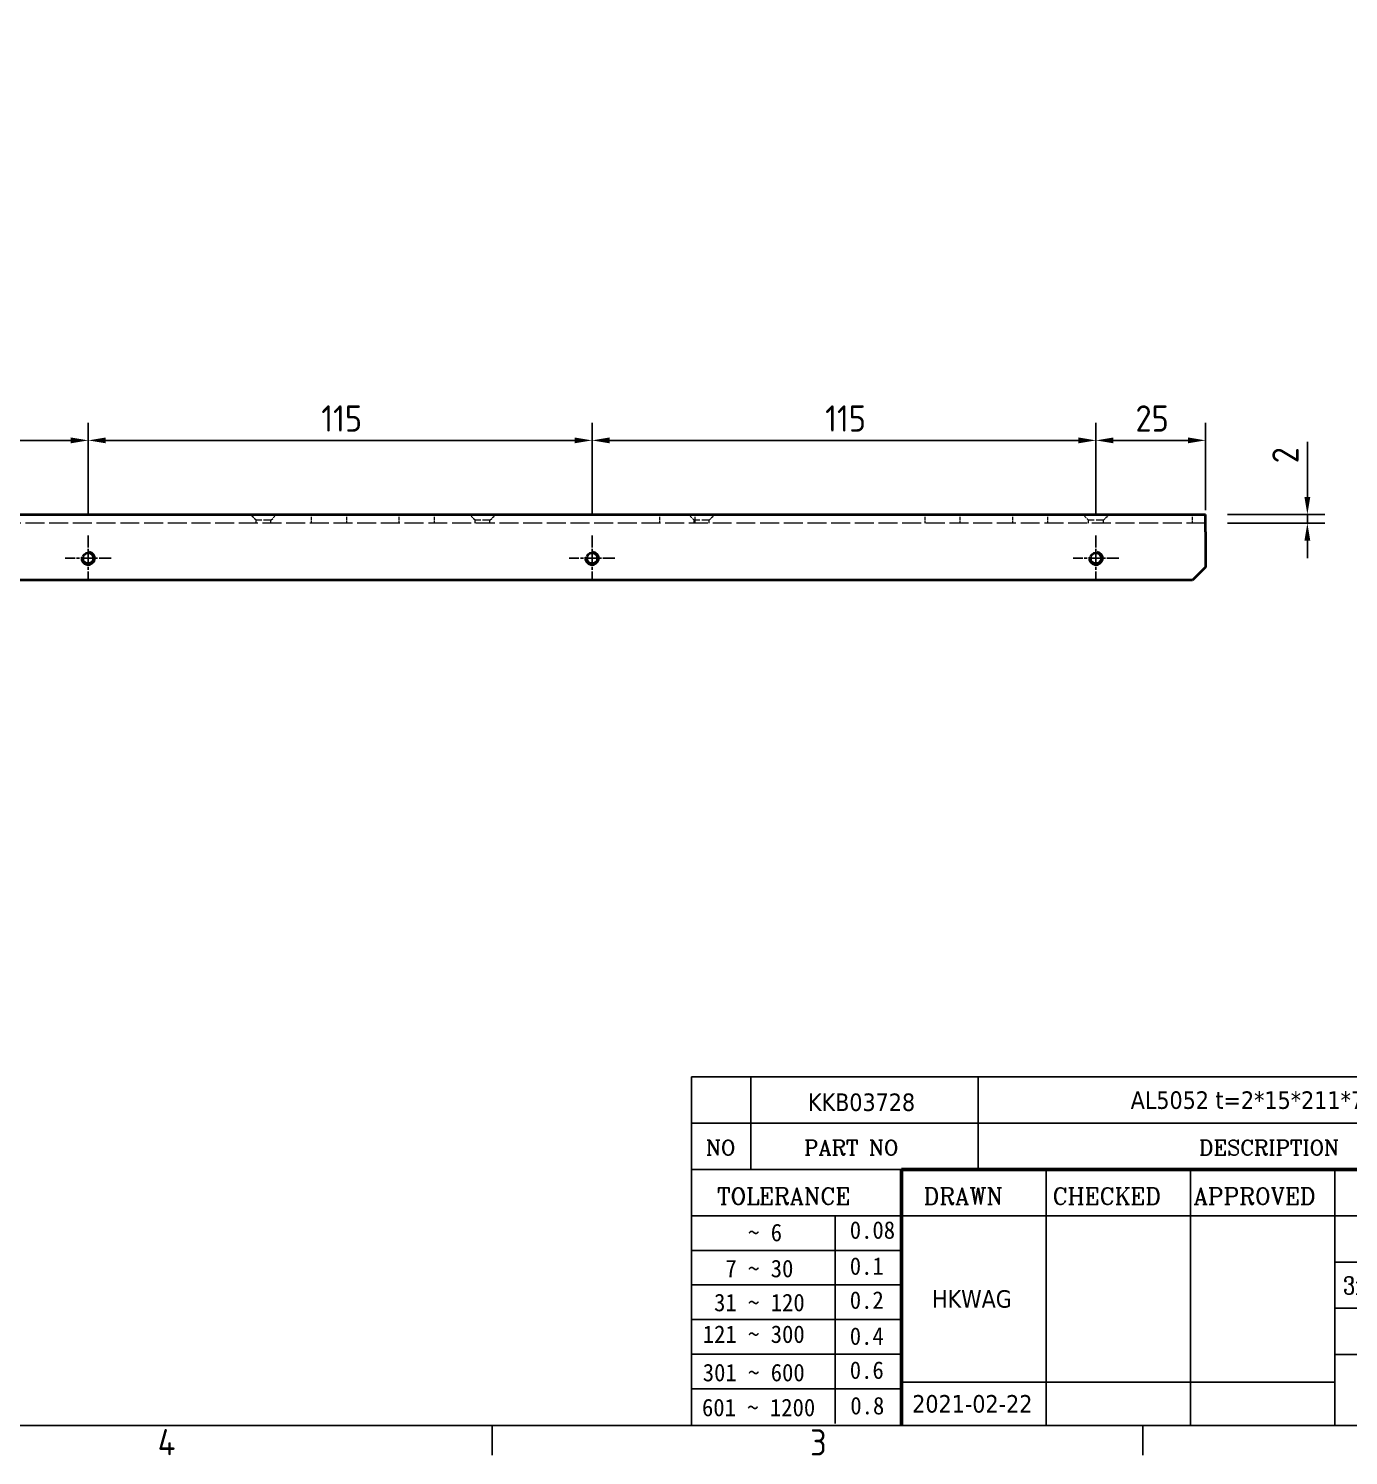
# Model space of a CAD drawing. Header units: millimetres. Extents: x 0 to 1188, y 0 to 840.
# Drawn here: x 636.7 to 938, y 13.2 to 338.8 of the extents above; entities that cross this region are included whole.
import ezdxf
from ezdxf.enums import TextEntityAlignment as Align

# ---------------------------------------------------------------- set-up
doc = ezdxf.new("R2010")
doc.units = ezdxf.units.MM
doc.header["$LTSCALE"] = 2
doc.linetypes.add('CHAIN', pattern=[0.35429999999999995, 0.2362, -0.0295, 0.0591, -0.0295])
doc.linetypes.add('DASHED', pattern=[0.2067, 0.1654, -0.0413])
doc.layers.get('0').update_dxf_attribs({"color": 3, "lineweight": 25})
for name, color, linetype, lineweight in [('가려진 것(ISO)', 2, 'DASHED', 18), ('가시적인 것(ISO)', 3, 'Continuous', 40), ('가시적인 좁은 것(ISO)', 3, 'Continuous', 35), ('경계(ISO)', 7, 'Continuous', 25), ('제목(ISO)', 5, 'Continuous', 50), ('중심 표식(ISO)', 1, 'Continuous', 25), ('치수(ISO)', 2, 'Continuous', 25)]:
    doc.layers.add(name, color=color, linetype=linetype, lineweight=lineweight)
doc.styles.add('HAN_291', font='')
doc.styles.add('RC_284', font='ROMANC.shx')
doc.styles.add('RC_287', font='ROMANC.shx')
doc.styles.add('문자 텍스트_PSTEK_POSCO', font='isocp.shx')
doc.styles.add('치수 텍스트_PSTEK_POSCO', font='isocp.shx')
doc.styles.add('텍스트 스타일198', font='tahoma.ttf')
doc.styles.add('텍스트 스타일333', font='ROMANC.shx', dxfattribs={"width": 0.800000011920929})
doc.styles.get('HAN_291').set_extended_font_data('GulimChe')
doc.dimstyles.new('치수_PSTEK_POSCO', dxfattribs={"dimscale": 2, "dimtxt": 3, "dimasz": 2, "dimexe": 2, "dimexo": 2.5, "dimgap": 1, "dimtad": 1, "dimrnd": 1e-08, "dimdsep": 46, "dimtxsty": '치수 텍스트_PSTEK_POSCO', "dimcen": 0.09, "dimdle": 10, "dimclrd": 7, "dimclre": 7, "dimclrt": 2, "dimadec": 1, "dimazin": 2, "dimtfac": 1, "dimtmove": 0, "dimatfit": 3, "dimfxl": 0, "dimtolj": 1, "dimlwd": -1, "dimlwe": -1, "dimarcsym": 0})

# ---------------------------------------------------------------- blocks, each defined once
blk = doc.blocks.new('경계 Default Border')
at = {"layer": '경계(ISO)'}
for p, q in [((371.25, 10), (371.25, 6.599999666213989)), ((445.4999923706055, 10), (445.4999923706055, 6.599999666213989))]:
    blk.add_line(p, q, dxfattribs=at)
at = {"layer": '경계(ISO)', "flags": 128}
blk.add_lwpolyline([(10, 10), (10, 410), (584.0000152587891, 410), (584.0000152587891, 10), (10, 10)], dxfattribs=at)
at = {"layer": '경계(ISO)', "color": 2, "char_height": 3.00000011920929, "attachment_point": 7, "style": '문자 텍스트_PSTEK_POSCO'}
for s, insert in [('4', (333.0984701308117, 6.59999988079071)), ('3', (407.5435395229536, 6.57139439638704))]:
    blk.add_mtext(s, dxfattribs=dict(at, insert=insert))
blk = doc.blocks.new('제목 블록 PSTEK')
at = {"color": 180}
for p, q in [((182.475792979055, 11.79100474011392), (182.4757929790549, 51.56524660363496)), ((182.4757929790549, 51.56524660363496), (372.4757929537551, 51.56524660363496)), ((189.2651435055721, 51.56524660363496), (189.2651435055722, 41.00524660363494)), ((215.2152739891528, 41.00524660363494), (215.2152739891528, 51.56524660363496)), ((182.475792979055, 46.2852466036349), (372.4757929537551, 46.28524660363492)), ((182.475792979055, 41.00524660363493), (206.451475290024, 41.00524660363493)), ((222.9401812389276, 11.79100474011392), (222.9401812389276, 41.00524660363494)), ((239.4288871878316, 11.79100474011392), (239.4288871878316, 41.00524660363494)), ((255.9175931367356, 11.79100474011392), (255.9175931367356, 41.00524660363494)), ((182.475792979055, 35.72524660363497), (206.451475290024, 35.72524660363497)), ((198.8621818849491, 12.02524660363491), (198.8621818849491, 35.72524660363497)), ((206.451475290024, 35.72524660363497), (372.4757929537551, 35.72524660363497)), ((182.475792979055, 31.77524660363492), (206.451475290024, 31.77524660363492)), ((255.917593136736, 30.44524660363498), (372.4757929537552, 30.44524660363501)), ((182.475792979055, 27.82524660363487), (206.451475290024, 27.82524660363487)), ((255.9175931367359, 25.16524660363502), (372.4757929537552, 25.165246603635)), ((182.475792979055, 23.87524660363505), (206.451475290024, 23.87524660363505)), ((182.475792979055, 19.92524660363478), (206.451475290024, 19.92524660363478)), ((255.9175931367359, 19.88524660363481), (310.0881549537553, 19.88524660363481)), ((206.451475290024, 16.74100474011396), (255.9175931367359, 16.74100474011396)), ((182.475792979055, 15.97524660363496), (206.451475290024, 15.97524660363496)), ((182.475792979055, 11.79100474011392), (372.4757929537551, 11.79100474011389))]:
    blk.add_line(p, q, dxfattribs=at)
at = {"color": 7, "lineweight": 50}
for p, q in [((206.4514752900237, 11.79100474011392), (206.4514752900237, 41.00524660363494)), ((206.451475290024, 41.00524660363494), (372.4757929537551, 41.00524660363496))]:
    blk.add_line(p, q, dxfattribs=at)
at = {"layer": '제목(ISO)', "lineweight": 18}
blk.add_line((182.475792979055, 35.72500474011393), (182.475792979055, 11.79100474011392), dxfattribs=at)
at = {"color": 2}
for s, height, style, p in [('NO', 1.742399930953979, 'RC_284', (184.135398793432, 42.62317362549192)), ('PART NO', 1.742399930953979, 'RC_284', (195.3359407378685, 42.62317362549192)), ('DESCRIPTION', 1.742399930953979, 'RC_284', (240.4025565652523, 42.62317362549192)), (' TOLERANCE', 1.899999976158142, 'RC_287', (184.0872874387979, 37.00893196870329)), ('DRAWN', 1.899999976158142, 'RC_287', (208.9766620976279, 37.00893196870329)), ('CHECKED', 1.899999976158142, 'RC_287', (223.6856844514997, 37.00893196870329)), ('APPROVED', 1.899999976158142, 'RC_287', (239.7795453577791, 37.00893196870329)), ('    ~ 6', 2.000000029802322, 'HAN_291', (183.7721304966814, 32.8176515608431)), ('0.08', 2.000000029802322, 'HAN_291', (200.5467345600617, 33.09873600004101)), ('0.1', 2.000000029802322, 'HAN_291', (200.5467345600617, 28.98646558742206)), ('  7 ~ 30', 2.000000029802322, 'HAN_291', (183.7721304966814, 28.70538114822415)), (' 31 ~ 120', 2.000000029802322, 'HAN_291', (183.7721304966814, 24.82628181916237)), ('0.2', 2.000000029802322, 'HAN_291', (200.5467345600617, 25.10736625836028)), ('121 ~ 300', 2.000000029802322, 'HAN_291', (183.7721304966814, 21.21401206133254)), ('0.4', 2.000000029802322, 'HAN_291', (200.5467345600617, 20.99509650053045)), ('301 ~ 600', 2.000000029802322, 'HAN_291', (183.7721304966814, 16.83491273227077)), ('0.6', 2.000000029802322, 'HAN_291', (200.5467345600617, 17.11599717146868)), ('601 ~ 1200', 2.000000029802322, 'HAN_291', (183.6802025156883, 12.84759660881125)), ('0.8', 2.000000029802322, 'HAN_291', (200.6097246063884, 13.05732192299702))]:
    blk.add_text(s, height=height, dxfattribs=dict(at, style=style)).set_placement(p)
at = {"color": 2, "style": '텍스트 스타일333', "width": 0.7999999523162842}
blk.add_text('3rd ANGLE PROJ.', height=2.000000029802322, dxfattribs=at).set_placement((256.8430306642954, 26.76148381654429))
at = {"layer": '제목(ISO)', "color": 7, "style": '텍스트 스타일198'}
for tag, p in [('부품_번호_001', (195.7843283186424, 47.68004260673702)), ('설명_001', (232.6018042868355, 47.92245856837096)), ('재질_001', (290.6002202955571, 47.92524659519488)), ("3._Q'TY_001", (312.7051684940307, 47.92188863680521)), ('질량\\P3;_001', (350.3046145979153, 48.1643332325385)), ('제목_001', (335.5349605824892, 32.12134217035067)), ('부품_번호_001', (334.4435685718743, 26.8052465951949)), ('설계자_001', (209.9396160013646, 25.23446884679021)), ('프로젝트_001', (271.6304945365308, 16.57270180080504)), ('시트_크기_001', (260.7896290458918, 14.81730632141838)), ('작성_날짜_001', (207.6770236384131, 13.26600473167383)), ('프로젝트_002', (286.6403537393983, 13.14882256215354))]:
    blk.add_attdef(tag, p, '', height=2.000000029802322, dxfattribs=at)
for tag, p in [('4._COLOR', (327.6805273250926, 48.92524660363493)), ('1._MODEL_NAME', (341.233897335037, 38.36524660363497)), ('점검자', (231.1845342133799, 26.23312567187446)), ('엔지니어링_승인자', (247.673240162284, 26.23312567187446)), ('점검_날짜', (231.1845342133799, 14.26600474011394)), ('엔지니어링_승인_날짜', (247.6732401622839, 14.26600474011394))]:
    blk.add_attdef(tag, text='', height=2.000000029802322, dxfattribs=at).set_placement(p, align=Align.MIDDLE_CENTER)
blk = doc.blocks.new('*D47')
at = {"layer": 'Defpoints', "color": 0, "transparency": 16777216}
for p in [(650.3284840395999, 244.8252963713511), (540.3284840395999, 223.1510359042398), (650.3284840395999, 223.1510359042398)]:
    blk.add_point(p, dxfattribs=at)
at = {"layer": '치수(ISO)', "color": 7, "transparency": 16777216}
for p, q in [((540.3284840395999, 228.1510359042398), (540.3284840395999, 248.8252963713511)), ((650.3284840395999, 228.1510359042398), (650.3284840395999, 248.8252963713511)), ((544.3284840395999, 244.8252963713511), (646.3284840395999, 244.8252963713511))]:
    blk.add_line(p, q, dxfattribs=at)
for points in [[(544.3284840395999, 245.4919630380178), (544.3284840395999, 244.1586297046845), (540.3284840395999, 244.8252963713511)], [(646.3284840395999, 245.4919630380178), (646.3284840395999, 244.1586297046845), (650.3284840395999, 244.8252963713511)]]:
    blk.add_solid(points, dxfattribs=at)
at = {"layer": '치수(ISO)', "color": 2, "transparency": 16777216, "insert": (591.1461218348755, 249.8252963713511), "char_height": 6, "attachment_point": 4, "style": '치수 텍스트_PSTEK_POSCO'}
blk.add_mtext('\\A1;110', dxfattribs=at)
blk = doc.blocks.new('*D48')
at = {"layer": 'Defpoints', "color": 0, "transparency": 16777216}
for p in [(765.3284840395999, 244.8252963713511), (650.3284840395999, 223.1510359042398), (765.3284840395999, 223.1510359042398)]:
    blk.add_point(p, dxfattribs=at)
at = {"layer": '치수(ISO)', "color": 7, "transparency": 16777216}
for p, q in [((650.3284840395999, 228.1510359042398), (650.3284840395999, 248.8252963713511)), ((765.3284840395999, 228.1510359042398), (765.3284840395999, 248.8252963713511)), ((654.3284840395999, 244.8252963713511), (761.3284840395999, 244.8252963713511))]:
    blk.add_line(p, q, dxfattribs=at)
for points in [[(654.3284840395999, 245.4919630380178), (654.3284840395999, 244.1586297046845), (650.3284840395999, 244.8252963713511)], [(761.3284840395999, 245.4919630380178), (761.3284840395999, 244.1586297046845), (765.3284840395999, 244.8252963713511)]]:
    blk.add_solid(points, dxfattribs=at)
at = {"layer": '치수(ISO)', "color": 2, "transparency": 16777216, "insert": (703.5242199708879, 249.8252963713511), "char_height": 6, "attachment_point": 4, "style": '치수 텍스트_PSTEK_POSCO'}
blk.add_mtext('\\A1;115', dxfattribs=at)
blk = doc.blocks.new('*D49')
at = {"layer": 'Defpoints', "color": 0, "transparency": 16777216}
for p in [(880.3284840395999, 244.8252963713511), (765.3284840395999, 223.1510359042398), (880.3284840395999, 223.1510359042398)]:
    blk.add_point(p, dxfattribs=at)
at = {"layer": '치수(ISO)', "color": 7, "transparency": 16777216}
for p, q in [((765.3284840395999, 228.1510359042398), (765.3284840395999, 248.8252963713511)), ((880.3284840395999, 228.1510359042398), (880.3284840395999, 248.8252963713511)), ((769.3284840395999, 244.8252963713511), (876.3284840395999, 244.8252963713511))]:
    blk.add_line(p, q, dxfattribs=at)
for points in [[(769.3284840395999, 245.4919630380178), (769.3284840395999, 244.1586297046845), (765.3284840395999, 244.8252963713511)], [(876.3284840395999, 245.4919630380178), (876.3284840395999, 244.1586297046845), (880.3284840395999, 244.8252963713511)]]:
    blk.add_solid(points, dxfattribs=at)
at = {"layer": '치수(ISO)', "color": 2, "transparency": 16777216, "insert": (818.5242199708879, 249.8252963713511), "char_height": 6, "attachment_point": 4, "style": '치수 텍스트_PSTEK_POSCO'}
blk.add_mtext('\\A1;115', dxfattribs=at)
blk = doc.blocks.new('*D50')
at = {"layer": 'Defpoints', "color": 0, "transparency": 16777216}
for p in [(905.3284840395999, 244.8252963713511), (880.3284840395999, 223.1510359042398), (905.3284840395999, 223.9215359042397)]:
    blk.add_point(p, dxfattribs=at)
at = {"layer": '치수(ISO)', "color": 7, "transparency": 16777216}
for p, q in [((880.3284840395999, 228.1510359042398), (880.3284840395999, 248.8252963713511)), ((905.3284840395999, 228.9215359042397), (905.3284840395999, 248.8252963713511)), ((884.3284840395999, 244.8252963713511), (901.3284840395999, 244.8252963713511))]:
    blk.add_line(p, q, dxfattribs=at)
for points in [[(884.3284840395999, 245.4919630380178), (884.3284840395999, 244.1586297046845), (880.3284840395999, 244.8252963713511)], [(901.3284840395999, 245.4919630380178), (901.3284840395999, 244.1586297046845), (905.3284840395999, 244.8252963713511)]]:
    blk.add_solid(points, dxfattribs=at)
at = {"layer": '치수(ISO)', "color": 2, "transparency": 16777216, "insert": (889.3480388685257, 249.8258869225322), "char_height": 6, "attachment_point": 4, "style": '치수 텍스트_PSTEK_POSCO'}
blk.add_mtext('\\A1;25', dxfattribs=at)
blk = doc.blocks.new('*D53')
at = {"layer": 'Defpoints', "color": 0, "transparency": 16777216}
for p in [(905.3284840395999, 227.9215359042409), (905.3284840395999, 225.9215359042403), (928.5774531544821, 227.9215359042409)]:
    blk.add_point(p, dxfattribs=at)
at = {"layer": '치수(ISO)', "color": 7, "transparency": 16777216}
for p, q in [((928.5774531544821, 231.9215359042409), (928.5774531544821, 244.5130285169923)), ((910.3284840395999, 227.9215359042409), (932.5774531544821, 227.9215359042409)), ((910.3284840395999, 225.9215359042403), (932.5774531544821, 225.9215359042403)), ((928.5774531544821, 225.9215359042403), (928.5774531544821, 227.9215359042409)), ((928.5774531544821, 221.9215359042403), (928.5774531544821, 217.9215359042403))]:
    blk.add_line(p, q, dxfattribs=at)
for points in [[(927.9107864878155, 231.9215359042409), (929.2441198211487, 231.9215359042409), (928.5774531544821, 227.9215359042409)], [(927.9107864878155, 221.9215359042403), (929.2441198211487, 221.9215359042403), (928.5774531544821, 225.9215359042403)]]:
    blk.add_solid(points, dxfattribs=at)
at = {"layer": '치수(ISO)', "color": 2, "transparency": 16777216, "insert": (923.576862603301, 239.6003119815594), "char_height": 6, "attachment_point": 4, "rotation": 90, "style": '치수 텍스트_PSTEK_POSCO'}
blk.add_mtext('\\A1;2', dxfattribs=at)

msp = doc.modelspace()

# ---------------------------------------------------------------- linework, layer by layer
at = {"layer": '가려진 것(ISO)', "ltscale": 13.0803279876709}
msp.add_line((905.3284840395999, 225.9215359042409), (175.3284840395999, 225.921535904241), dxfattribs=at)
at = {"layer": '가려진 것(ISO)', "ltscale": 1.750771045684814}
for p, q in [((688.6284840395999, 226.6215359042938), (687.3284840396, 227.9215359042938)), ((692.0284840395999, 226.6215359042938), (693.3284840395999, 227.9215359042938)), ((738.6284840395999, 226.6215359042996), (737.3284840396, 227.9215359042996)), ((742.0284840395999, 226.6215359042996), (743.3284840395999, 227.9215359042996)), ((788.6284840395999, 226.6215359042938), (787.3284840396, 227.9215359042938)), ((792.0284840395999, 226.6215359042938), (793.3284840395999, 227.9215359042938)), ((878.6284840395999, 226.6215359042938), (877.3284840396, 227.9215359042938)), ((882.0284840395999, 226.6215359042938), (883.3284840395999, 227.9215359042938))]:
    msp.add_line(p, q, dxfattribs=at)
at = {"layer": '가려진 것(ISO)', "ltscale": 5.086113929748535}
for p, q in [((692.0284840395999, 226.6215359042938), (688.6284840395999, 226.6215359042938)), ((742.0284840395999, 226.6215359042996), (738.6284840395999, 226.6215359042996)), ((792.0284840395999, 226.6215359042938), (788.6284840395999, 226.6215359042938)), ((882.0284840395999, 226.6215359042938), (878.6284840395999, 226.6215359042938))]:
    msp.add_line(p, q, dxfattribs=at)
at = {"layer": '가려진 것(ISO)', "ltscale": 0.6665437817573547}
for p, q in [((688.6284840395999, 225.9215359042938), (688.6284840395999, 226.6215359042938)), ((692.0284840395999, 225.9215359042938), (692.0284840395999, 226.6215359042938)), ((738.6284840395999, 225.9215359042996), (738.6284840395999, 226.6215359042996)), ((742.0284840395999, 225.9215359042996), (742.0284840395999, 226.6215359042996)), ((788.6284840395999, 225.9215359042938), (788.6284840395999, 226.6215359042938)), ((792.0284840395999, 225.9215359042938), (792.0284840395999, 226.6215359042938)), ((878.6284840395999, 225.9215359042938), (878.6284840395999, 226.6215359042938)), ((882.0284840395999, 225.9215359042938), (882.0284840395999, 226.6215359042938))]:
    msp.add_line(p, q, dxfattribs=at)
at = {"layer": '가려진 것(ISO)', "ltscale": 1.904596567153931}
for p, q in [((701.3284840396, 225.9215359042996), (701.3284840396, 227.9215359042996)), ((709.3284840396, 225.9215359042996), (709.3284840396, 227.9215359042996)), ((721.3284840396, 225.9215359042996), (721.3284840396, 227.9215359042996)), ((729.3284840396, 225.9215359042996), (729.3284840396, 227.9215359042996)), ((780.82848403958, 225.9215359042998), (780.82848403958, 227.9215359042998)), ((788.82848403958, 225.9215359042998), (788.82848403958, 227.9215359042998)), ((841.3284840396, 225.9215359042996), (841.3284840396, 227.9215359042996)), ((849.3284840396, 225.9215359042996), (849.3284840396, 227.9215359042996)), ((861.3284840396, 225.9215359042996), (861.3284840396, 227.9215359042996)), ((869.3284840396, 225.9215359042996), (869.3284840396, 227.9215359042996)), ((902.3284840396, 225.9215359043023), (902.3284840396, 227.9215359043022))]:
    msp.add_line(p, q, dxfattribs=at)
at = {"layer": '가시적인 것(ISO)'}
for p, q in [((175.3284840395999, 227.921535904241), (905.3284840395999, 227.9215359042409)), ((905.3284840395999, 223.9215359042397), (905.3284840395999, 227.9215359042409)), ((905.3284840395999, 223.9215359042397), (905.3284840395999, 215.9215359042399)), ((905.3284840395999, 215.9215359042399), (902.3284840396, 212.9215359042399)), ((902.3284840396, 212.9215359042399), (178.3284840395999, 212.9215359042398))]:
    msp.add_line(p, q, dxfattribs=at)
for centre in [(650.3284840395999, 217.9215359042398), (765.3284840395999, 217.9215359042398), (880.3284840395999, 217.9215359042398)]:
    msp.add_circle(centre, 1.2295, dxfattribs=at)
at = {"layer": '가시적인 좁은 것(ISO)'}
for centre, radius, start, end in [((650.3284840395999, 217.9215359042398), 1.499999999999995, 170.000000000002, 79.99999999995175), ((765.3284840395997, 217.9215359042398), 1.500000000000021, 169.9999999999993, 79.99999999994664), ((880.3284840395997, 217.9215359042398), 1.500000000000018, 169.999999999998, 79.99999999994664)]:
    msp.add_arc(centre, radius, start, end, dxfattribs=at)
at = {"layer": '중심 표식(ISO)', "linetype": 'CHAIN', "ltscale": 5.810959339141846}
for p, q in [((650.3284840395999, 223.1510359042398), (650.3284840395999, 212.6920359042398)), ((765.3284840395999, 223.1510359042398), (765.3284840395999, 212.6920359042398)), ((880.3284840395999, 223.1510359042398), (880.3284840395999, 212.6920359042398)), ((655.5579840395999, 217.9215359042398), (645.0989840395999, 217.9215359042398)), ((770.5579840395999, 217.9215359042398), (760.0989840395999, 217.9215359042398)), ((885.5579840395999, 217.9215359042398), (875.0989840395999, 217.9215359042398))]:
    msp.add_line(p, q, dxfattribs=at)

# ---------------------------------------------------------------- block references
at = {"xscale": 2, "yscale": 2, "zscale": 2}
msp.add_blockref('경계 Default Border', (0, 0), dxfattribs=at)
ref = msp.add_blockref('제목 블록 PSTEK', (423.0484140924897, -3.58200948022779), dxfattribs=dict(xscale=2, yscale=2, zscale=2))
ref.add_attrib('설계자_001', 'HKWAG', (842.9276460952188, 46.88692821335263), dxfattribs={"layer": '제목(ISO)', "color": 7, "height": 4.000000059604645, "style": '텍스트 스타일198'})
ref.add_attrib('작성_날짜_001', '2021-02-22', (838.4024613693159, 22.94999998311987), dxfattribs={"layer": '제목(ISO)', "color": 7, "height": 4.000000059604645, "style": '텍스트 스타일198'})
ref.add_attrib('설명_001', 'AL5052 t=2*15*211*730', (888.2520226661608, 92.26290765651414), dxfattribs={"layer": '제목(ISO)', "color": 7, "height": 4.000000059604645, "style": '텍스트 스타일198'})
ref.add_attrib('부품_번호_001', 'KKB03728', (814.6170707297742, 91.77807573324625), dxfattribs={"layer": '제목(ISO)', "color": 7, "height": 4.000000059604645, "style": '텍스트 스타일198'})

# ---------------------------------------------------------------- dimensions: what is measured, and where the dimension line sits
at = {"layer": '치수(ISO)', "color": 7}
for base, p1, p2, angle, override, picture, middle in [((650.3284840395999, 244.8252963713511), (540.3284840395999, 223.1510359042398), (650.3284840395999, 223.1510359042398), 180, {"dimdec": 2, "dimtp": 0, "dimtm": -0, "dimtdec": 2, "dimtofl": 0, "dimatfit": 1}, '*D47', (595.3484840396, 244.8252963713511)), ((765.3284840395999, 244.8252963713511), (650.3284840395999, 223.1510359042398), (765.3284840395999, 223.1510359042398), 180, {"dimdec": 2, "dimtp": 0, "dimtm": -0, "dimtdec": 2, "dimtofl": 0, "dimatfit": 1}, '*D48', (707.8484840395998, 244.8252963713511)), ((880.3284840395999, 244.8252963713511), (765.3284840395999, 223.1510359042398), (880.3284840395999, 223.1510359042398), 180, {"dimdec": 2, "dimtp": 0, "dimtm": -0, "dimtdec": 2, "dimtofl": 0, "dimatfit": 1}, '*D49', (822.8484840395998, 244.8252963713511)), ((905.3284840395999, 244.8252963713511), (880.3284840395999, 223.1510359042398), (905.3284840395999, 223.9215359042397), 180, {"dimdec": 2, "dimtp": 0, "dimtm": -0, "dimtdec": 2, "dimtofl": 0, "dimatfit": 1}, '*D50', (892.8484840395998, 244.8252963713511)), ((928.5774531544821, 227.9215359042409), (905.3284840395999, 225.9215359042403), (905.3284840395999, 227.9215359042409), 90, {"dimdec": 2, "dimtp": 0, "dimtm": -0, "dimtdec": 2, "dimtofl": 1, "dimatfit": 1}, '*D53', (928.5774531544821, 241.0566702492759))]:
    dim = msp.add_linear_dim(base=base, p1=p1, p2=p2, angle=angle, dimstyle='치수_PSTEK_POSCO', override=override, dxfattribs=at)
    dim.commit()
    dim.dimension.update_dxf_attribs({"geometry": picture, "text_midpoint": middle, "dimtype": 160})

doc.saveas('drawing.dxf')
